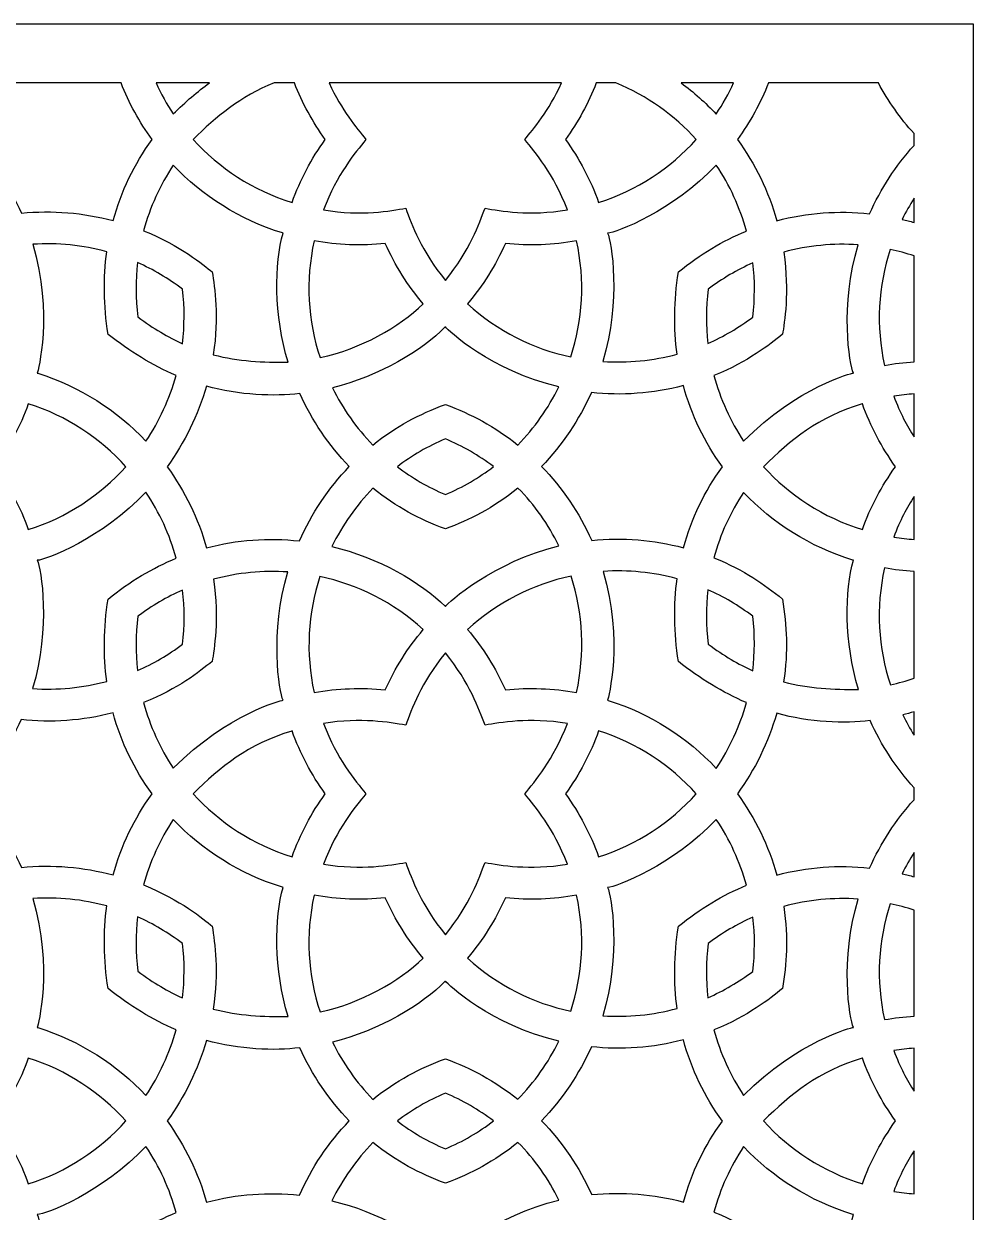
# Model space of a CAD drawing. Header units: millimetres. Extents: x -64 to 64, y -64 to 64.
# Drawn here: x 8.5 to 63.5, y -5.3 to 63.5 of the extents above; entities that cross this region are included whole.
import ezdxf

# ---------------------------------------------------------------- set-up
doc = ezdxf.new("R2010")
doc.units = ezdxf.units.MM
doc.header["$MEASUREMENT"] = 0
doc.layers.add('layer 1', color=7, linetype='Continuous')

msp = doc.modelspace()

# ---------------------------------------------------------------- linework, layer by layer
at = {"layer": 'layer 1', "color": 250}
for points, knots in [([(-63.5, 63.5), (-63.5, 63.5), (-63.5, -63.5), (-63.5, -63.5), (-63.5, -63.5), (-63.5, -63.5), (63.5, -63.5), (63.5, -63.5), (63.5, -63.5), (63.5, -63.5), (63.5, 63.5), (63.5, 63.5), (63.5, 63.5), (63.5, 63.5), (-63.5, 63.5), (-63.5, 63.5)], [0, 0, 0, 0, 0.2, 0.2, 0.2, 0.2, 0.4, 0.4, 0.4, 0.4, 0.6, 0.6, 0.6, 0.6, 1, 1, 1, 1]), ([(14.1803, 60.0749), (14.6339, 58.9054), (15.2368, 57.8111), (15.9734, 56.7972), (15.9734, 56.7972), (14.9391, 55.3724), (14.1785, 53.8074), (13.7195, 52.1102), (13.7195, 52.1102), (12.0004, 52.5657), (10.197, 52.7216), (8.4074, 52.5385), (8.4074, 52.5385), (7.6969, 54.1345), (6.7088, 55.578), (5.5065, 56.8127), (5.5065, 56.8127), (6.4467, 57.7906), (7.2429, 58.8899), (7.8818, 60.0749), (7.8818, 60.0749), (7.8818, 60.0749), (14.1803, 60.0749), (14.1803, 60.0749)], [0, 0, 0, 0, 0.1428571, 0.1428571, 0.1428571, 0.1428571, 0.2857143, 0.2857143, 0.2857143, 0.2857143, 0.4285714, 0.4285714, 0.4285714, 0.4285714, 0.5714286, 0.5714286, 0.5714286, 0.5714286, 0.7142857, 0.7142857, 0.7142857, 0.7142857, 1, 1, 1, 1]), ([(19.292, 60.0749), (18.6175, 59.5852), (17.9084, 58.9943), (17.2011, 58.2803), (17.2011, 58.2803), (16.8212, 58.849), (16.4888, 59.4501), (16.2045, 60.0749), (16.2045, 60.0749), (16.2045, 60.0749), (19.292, 60.0749), (19.292, 60.0749)], [0, 0, 0, 0, 0.25, 0.25, 0.25, 0.25, 0.5, 0.5, 0.5, 0.5, 1, 1, 1, 1]), ([(24.214, 60.0749), (24.6694, 58.9104), (25.2617, 57.8129), (25.9965, 56.8025), (25.9965, 56.8025), (25.1866, 55.6842), (24.5428, 54.4664), (24.0732, 53.1583), (24.0732, 53.1583), (21.8027, 53.8688), (19.8572, 55.1466), (18.3554, 56.8025), (18.3554, 56.8025), (19.6843, 58.1314), (21.0749, 59.2924), (23.0339, 60.0749), (23.0339, 60.0749), (23.0339, 60.0749), (24.214, 60.0749), (24.214, 60.0749)], [0, 0, 0, 0, 0.1666667, 0.1666667, 0.1666667, 0.1666667, 0.3333333, 0.3333333, 0.3333333, 0.3333333, 0.5, 0.5, 0.5, 0.5, 0.6666667, 0.6666667, 0.6666667, 0.6666667, 1, 1, 1, 1]), ([(39.6723, 60.0749), (38.9206, 58.4327), (38.0474, 57.4223), (37.5423, 56.7972), (37.5423, 56.7972), (38.1466, 56.049), (39.1996, 54.8467), (40.0082, 52.7283), (40.0082, 52.7283), (37.7698, 52.3621), (36.1498, 52.6789), (35.2421, 52.8211), (35.2421, 52.8211), (34.9014, 51.9374), (34.3722, 50.3908), (32.9491, 48.6495), (32.9491, 48.6495), (31.545, 50.3583), (31.0176, 51.8721), (30.6511, 52.8211), (30.6511, 52.8211), (29.7811, 52.6838), (28.1404, 52.3586), (25.8904, 52.7283), (25.8904, 52.7283), (26.6728, 54.8023), (27.7209, 56.0165), (28.351, 56.7972), (28.351, 56.7972), (27.7964, 57.4908), (26.9505, 58.4772), (26.2241, 60.0749), (26.2241, 60.0749), (26.2241, 60.0749), (39.6723, 60.0749), (39.6723, 60.0749)], [0, 0, 0, 0, 0.1, 0.1, 0.1, 0.1, 0.2, 0.2, 0.2, 0.2, 0.3, 0.3, 0.3, 0.3, 0.4, 0.4, 0.4, 0.4, 0.5, 0.5, 0.5, 0.5, 0.6, 0.6, 0.6, 0.6, 0.7, 0.7, 0.7, 0.7, 0.8, 0.8, 0.8, 0.8, 1, 1, 1, 1]), ([(41.681, 60.0749), (41.681, 60.0749), (42.8233, 60.0749), (42.8233, 60.0749), (42.8233, 60.0749), (44.6267, 59.3351), (46.2058, 58.2016), (47.4694, 56.8025), (47.4694, 56.8025), (45.9761, 55.143), (44.0443, 53.8586), (41.8197, 53.1583), (41.8197, 53.1583), (41.3508, 54.4664), (40.7067, 55.6842), (39.8967, 56.8025), (39.8967, 56.8025), (40.6315, 57.8129), (41.2274, 58.9104), (41.681, 60.0749)], [0, 0, 0, 0, 0.1666667, 0.1666667, 0.1666667, 0.1666667, 0.3333333, 0.3333333, 0.3333333, 0.3333333, 0.5, 0.5, 0.5, 0.5, 0.6666667, 0.6666667, 0.6666667, 0.6666667, 1, 1, 1, 1]), ([(49.6341, 60.0749), (49.3444, 59.4501), (49.0072, 58.8472), (48.6237, 58.275), (48.6237, 58.275), (48.0053, 58.9347), (47.3237, 59.5372), (46.5892, 60.0749), (46.5892, 60.0749), (46.5892, 60.0749), (49.6341, 60.0749), (49.6341, 60.0749)], [0, 0, 0, 0, 0.25, 0.25, 0.25, 0.25, 0.5, 0.5, 0.5, 0.5, 1, 1, 1, 1]), ([(60.0749, 56.4564), (59.0134, 55.2817), (58.1452, 53.9461), (57.5045, 52.506), (57.5045, 52.506), (55.7029, 52.6958), (53.8963, 52.5727), (52.136, 52.1018), (52.136, 52.1018), (51.6565, 53.7954), (50.8773, 55.3879), (49.8514, 56.8025), (49.8514, 56.8025), (50.5845, 57.8111), (51.1905, 58.9121), (51.6513, 60.0749), (51.6513, 60.0749), (51.6513, 60.0749), (58.0115, 60.0749), (58.0115, 60.0749), (58.0115, 60.0749), (58.5784, 59.0236), (59.2702, 58.039), (60.0749, 57.1482), (60.0749, 57.1482), (60.0749, 57.1482), (60.0749, 56.4564), (60.0749, 56.4564)], [0, 0, 0, 0, 0.125, 0.125, 0.125, 0.125, 0.25, 0.25, 0.25, 0.25, 0.375, 0.375, 0.375, 0.375, 0.5, 0.5, 0.5, 0.5, 0.625, 0.625, 0.625, 0.625, 0.75, 0.75, 0.75, 0.75, 1, 1, 1, 1]), ([(23.8421, 43.9092), (22.3933, 43.9092), (20.9927, 43.9536), (19.5128, 44.3459), (19.5128, 44.3459), (19.8589, 46.5882), (19.589, 48.2046), (19.4564, 49.1405), (19.4564, 49.1405), (18.9322, 49.554), (17.6329, 50.6578), (15.4852, 51.5246), (15.4852, 51.5246), (15.8482, 52.8842), (16.4289, 54.1567), (17.2011, 55.3141), (17.2011, 55.3141), (18.8828, 53.5351), (21.0337, 52.1631), (23.5218, 51.3927), (23.5218, 51.3927), (23.5324, 51.3842), (23.5409, 51.3842), (23.5546, 51.3842), (23.5546, 51.3842), (23.0597, 49.6545), (23.0135, 46.6422), (23.8421, 43.9092)], [0, 0, 0, 0, 0.125, 0.125, 0.125, 0.125, 0.25, 0.25, 0.25, 0.25, 0.375, 0.375, 0.375, 0.375, 0.5, 0.5, 0.5, 0.5, 0.625, 0.625, 0.625, 0.625, 0.75, 0.75, 0.75, 0.75, 1, 1, 1, 1]), ([(46.4368, 49.1374), (46.1712, 47.4557), (46.156, 45.8682), (46.3578, 44.3784), (46.3578, 44.3784), (44.9538, 43.9999), (43.5017, 43.8612), (42.0649, 43.9586), (42.0649, 43.9586), (43.1197, 47.4574), (42.5718, 50.9199), (42.3386, 51.3842), (42.3386, 51.3842), (42.8011, 51.3842), (46.125, 52.6669), (48.6237, 55.323), (48.6237, 55.323), (49.4062, 54.1602), (50.0006, 52.8687), (50.3756, 51.5056), (50.3756, 51.5056), (49.0142, 50.9457), (47.692, 50.1615), (46.4368, 49.1374)], [0, 0, 0, 0, 0.1428571, 0.1428571, 0.1428571, 0.1428571, 0.2857143, 0.2857143, 0.2857143, 0.2857143, 0.4285714, 0.4285714, 0.4285714, 0.4285714, 0.5714286, 0.5714286, 0.5714286, 0.5714286, 0.7142857, 0.7142857, 0.7142857, 0.7142857, 1, 1, 1, 1]), ([(60.0749, 52.0009), (59.8491, 52.0658), (59.6212, 52.1275), (59.3919, 52.1822), (59.3919, 52.1822), (59.5955, 52.6016), (59.8269, 53.0077), (60.0749, 53.4031), (60.0749, 53.4031), (60.0749, 53.4031), (60.0749, 52.0009), (60.0749, 52.0009)], [0, 0, 0, 0, 0.25, 0.25, 0.25, 0.25, 0.5, 0.5, 0.5, 0.5, 1, 1, 1, 1]), ([(25.6949, 44.178), (24.9964, 46.3134), (24.8423, 48.6406), (25.3527, 50.939), (25.3527, 50.939), (26.7053, 50.6942), (28.0959, 50.6374), (29.4728, 50.7813), (29.4728, 50.7813), (30.0344, 49.5159), (30.7658, 48.3531), (31.665, 47.2962), (31.665, 47.2962), (30.257, 45.9299), (28.0719, 44.6899), (25.6949, 44.178)], [0, 0, 0, 0, 0.2, 0.2, 0.2, 0.2, 0.4, 0.4, 0.4, 0.4, 0.6, 0.6, 0.6, 0.6, 1, 1, 1, 1]), ([(40.2117, 44.2242), (38.0284, 44.6867), (35.953, 45.7158), (34.2286, 47.2962), (34.2286, 47.2962), (35.1275, 48.3531), (35.8588, 49.5159), (36.4204, 50.7813), (36.4204, 50.7813), (37.7973, 50.6374), (39.188, 50.6942), (40.5405, 50.939), (40.5405, 50.939), (41.046, 48.6593), (40.8968, 46.3462), (40.2117, 44.2242)], [0, 0, 0, 0, 0.2, 0.2, 0.2, 0.2, 0.4, 0.4, 0.4, 0.4, 0.6, 0.6, 0.6, 0.6, 1, 1, 1, 1]), ([(13.4232, 45.5256), (14.6907, 44.541), (15.9837, 43.7346), (17.362, 43.1454), (17.362, 43.1454), (16.9855, 41.7872), (16.3946, 40.5028), (15.6136, 39.3435), (15.6136, 39.3435), (13.9404, 41.1279), (11.8032, 42.5101), (9.3613, 43.2738), (9.3613, 43.2738), (9.3528, 43.2823), (9.3426, 43.2876), (9.3289, 43.2876), (9.3289, 43.2876), (9.3613, 43.3525), (10.2637, 46.7723), (9.0738, 50.74), (9.0738, 50.74), (10.5174, 50.8328), (11.9592, 50.6924), (13.3533, 50.3103), (13.3533, 50.3103), (13.1459, 48.8068), (13.1614, 47.2108), (13.4232, 45.5256)], [0, 0, 0, 0, 0.125, 0.125, 0.125, 0.125, 0.25, 0.25, 0.25, 0.25, 0.375, 0.375, 0.375, 0.375, 0.5, 0.5, 0.5, 0.5, 0.625, 0.625, 0.625, 0.625, 0.75, 0.75, 0.75, 0.75, 1, 1, 1, 1]), ([(52.5297, 50.2846), (53.9358, 50.6667), (55.3949, 50.8071), (56.8367, 50.7076), (56.8367, 50.7076), (55.7851, 47.2228), (56.3263, 43.7515), (56.5644, 43.2876), (56.5644, 43.2876), (56.4995, 43.2876), (53.3467, 42.5101), (50.2095, 39.3488), (50.2095, 39.3488), (49.4386, 40.5028), (48.8583, 41.7872), (48.4953, 43.1472), (48.4953, 43.1472), (50.5072, 43.9582), (51.6851, 44.9164), (52.4648, 45.5309), (52.4648, 45.5309), (52.5639, 46.2104), (52.8821, 47.9485), (52.5297, 50.2846)], [0, 0, 0, 0, 0.1428571, 0.1428571, 0.1428571, 0.1428571, 0.2857143, 0.2857143, 0.2857143, 0.2857143, 0.4285714, 0.4285714, 0.4285714, 0.4285714, 0.5714286, 0.5714286, 0.5714286, 0.5714286, 0.7142857, 0.7142857, 0.7142857, 0.7142857, 1, 1, 1, 1]), ([(60.0749, 43.9346), (59.5013, 43.899), (58.9294, 43.8337), (58.3625, 43.7328), (58.3625, 43.7328), (57.8573, 46.0086), (58.0048, 48.3203), (58.6913, 50.444), (58.6913, 50.444), (59.1587, 50.3446), (59.6212, 50.2179), (60.0749, 50.0673), (60.0749, 50.0673), (60.0749, 50.0673), (60.0749, 43.9346), (60.0749, 43.9346)], [0, 0, 0, 0, 0.2, 0.2, 0.2, 0.2, 0.4, 0.4, 0.4, 0.4, 0.6, 0.6, 0.6, 0.6, 1, 1, 1, 1]), ([(17.7271, 48.1439), (17.8622, 47.0789), (17.8569, 46.0188), (17.7285, 44.9862), (17.7285, 44.9862), (16.9118, 45.3598), (16.0588, 45.8597), (15.1529, 46.531), (15.1529, 46.531), (15.0213, 47.613), (15.0213, 48.6646), (15.1359, 49.6785), (15.1359, 49.6785), (16.0366, 49.2795), (16.9048, 48.7708), (17.7271, 48.1439)], [0, 0, 0, 0, 0.2, 0.2, 0.2, 0.2, 0.4, 0.4, 0.4, 0.4, 0.6, 0.6, 0.6, 0.6, 1, 1, 1, 1]), ([(50.7369, 46.5275), (49.9216, 45.9077), (49.0499, 45.4007), (48.1425, 45.0035), (48.1425, 45.0035), (48.0261, 46.0259), (48.0261, 47.0757), (48.1612, 48.1408), (48.1612, 48.1408), (48.9712, 48.7571), (49.8394, 49.2605), (50.7418, 49.6581), (50.7418, 49.6581), (50.867, 48.6339), (50.8702, 47.5841), (50.7369, 46.5275)], [0, 0, 0, 0, 0.2, 0.2, 0.2, 0.2, 0.4, 0.4, 0.4, 0.4, 0.6, 0.6, 0.6, 0.6, 1, 1, 1, 1]), ([(39.5115, 42.4861), (38.9086, 41.2514), (38.1088, 40.1144), (37.1447, 39.1227), (37.1447, 39.1227), (35.7773, 40.2131), (34.4526, 40.9078), (32.9491, 41.4704), (32.9491, 41.4704), (31.4385, 40.9138), (30.1029, 40.2068), (28.7517, 39.1209), (28.7517, 39.1209), (27.7996, 40.0988), (27.0087, 41.2189), (26.4093, 42.4346), (26.4093, 42.4346), (29.1183, 43.089), (31.6459, 44.6267), (32.9251, 45.9384), (32.9251, 45.9384), (32.9304, 45.9384), (32.9389, 45.9437), (32.9442, 45.9468), (32.9442, 45.9468), (32.9442, 45.9521), (32.9491, 45.9521), (32.9491, 45.9574), (32.9491, 45.9574), (33.0556, 45.786), (35.603, 43.4015), (39.5115, 42.4861)], [0, 0, 0, 0, 0.1111111, 0.1111111, 0.1111111, 0.1111111, 0.2222222, 0.2222222, 0.2222222, 0.2222222, 0.3333333, 0.3333333, 0.3333333, 0.3333333, 0.4444444, 0.4444444, 0.4444444, 0.4444444, 0.5555556, 0.5555556, 0.5555556, 0.5555556, 0.6666667, 0.6666667, 0.6666667, 0.6666667, 0.7777778, 0.7777778, 0.7777778, 0.7777778, 1, 1, 1, 1]), ([(27.3886, 37.8707), (26.1779, 36.6155), (25.2003, 35.1582), (24.4962, 33.5742), (24.4962, 33.5742), (22.6949, 33.7644), (20.8883, 33.6412), (19.1276, 33.1699), (19.1276, 33.1699), (18.6464, 34.8636), (17.8689, 36.4564), (16.8416, 37.8693), (16.8416, 37.8693), (17.8604, 39.2716), (18.6344, 40.8488), (19.1139, 42.527), (19.1139, 42.527), (21.0086, 42.0014), (23.0657, 41.9164), (24.5237, 42.1058), (24.5237, 42.1058), (25.2243, 40.5458), (26.1934, 39.1107), (27.3886, 37.8707)], [0, 0, 0, 0, 0.1428571, 0.1428571, 0.1428571, 0.1428571, 0.2857143, 0.2857143, 0.2857143, 0.2857143, 0.4285714, 0.4285714, 0.4285714, 0.4285714, 0.5714286, 0.5714286, 0.5714286, 0.5714286, 0.7142857, 0.7142857, 0.7142857, 0.7142857, 1, 1, 1, 1]), ([(41.4158, 33.6067), (40.7067, 35.203), (39.7185, 36.6466), (38.5166, 37.8813), (38.5166, 37.8813), (39.7203, 39.1347), (40.6964, 40.5867), (41.3971, 42.1658), (41.3971, 42.1658), (43.1264, 41.9654), (44.9471, 42.0956), (46.7244, 42.5612), (46.7244, 42.5612), (47.1869, 40.8471), (47.9573, 39.2786), (48.9814, 37.8658), (48.9814, 37.8658), (47.9489, 36.4409), (47.1886, 34.876), (46.7279, 33.1788), (46.7279, 33.1788), (45.0102, 33.6342), (43.2072, 33.7901), (41.4158, 33.6067)], [0, 0, 0, 0, 0.1428571, 0.1428571, 0.1428571, 0.1428571, 0.2857143, 0.2857143, 0.2857143, 0.2857143, 0.4285714, 0.4285714, 0.4285714, 0.4285714, 0.5714286, 0.5714286, 0.5714286, 0.5714286, 0.7142857, 0.7142857, 0.7142857, 0.7142857, 1, 1, 1, 1]), ([(60.0749, 39.5937), (59.6727, 40.2223), (59.26, 40.9893), (58.9001, 41.9432), (58.9001, 41.9432), (59.3129, 42.0116), (59.7052, 42.0561), (60.0749, 42.0818), (60.0749, 42.0818), (60.0749, 42.0818), (60.0749, 39.5937), (60.0749, 39.5937)], [0, 0, 0, 0, 0.25, 0.25, 0.25, 0.25, 0.5, 0.5, 0.5, 0.5, 1, 1, 1, 1]), ([(14.4593, 37.8693), (12.9678, 36.2112), (11.0345, 34.9271), (8.8099, 34.2265), (8.8099, 34.2265), (8.3425, 35.535), (7.6983, 36.7524), (6.8869, 37.8693), (6.8869, 37.8693), (7.6983, 38.9872), (8.3425, 40.205), (8.8099, 41.5082), (8.8099, 41.5082), (11.0345, 40.8079), (12.9678, 39.5252), (14.4593, 37.8693)], [0, 0, 0, 0, 0.2, 0.2, 0.2, 0.2, 0.4, 0.4, 0.4, 0.4, 0.6, 0.6, 0.6, 0.6, 1, 1, 1, 1]), ([(51.3637, 37.8693), (52.9153, 39.4208), (54.549, 40.7462), (57.0731, 41.5029), (57.0731, 41.5029), (57.0731, 41.5029), (57.0731, 41.5082), (57.0731, 41.5082), (57.0731, 41.5082), (57.078, 41.5082), (57.078, 41.5082), (57.0833, 41.5082), (57.0833, 41.5082), (57.556, 40.205), (58.1946, 38.9872), (59.0063, 37.8693), (59.0063, 37.8693), (58.1946, 36.7524), (57.5508, 35.535), (57.0833, 34.2265), (57.0833, 34.2265), (54.8125, 34.9356), (52.8655, 36.2148), (51.3637, 37.8693)], [0, 0, 0, 0, 0.1428571, 0.1428571, 0.1428571, 0.1428571, 0.2857143, 0.2857143, 0.2857143, 0.2857143, 0.4285714, 0.4285714, 0.4285714, 0.4285714, 0.5714286, 0.5714286, 0.5714286, 0.5714286, 0.7142857, 0.7142857, 0.7142857, 0.7142857, 1, 1, 1, 1]), ([(30.1681, 37.8675), (31.0106, 38.5078), (31.9405, 39.0543), (32.9491, 39.479), (32.9491, 39.479), (33.9492, 39.0596), (34.8827, 38.5163), (35.7336, 37.8725), (35.7336, 37.8725), (34.8911, 37.2286), (33.9594, 36.6808), (32.9491, 36.2578), (32.9491, 36.2578), (31.9405, 36.6808), (31.0106, 37.2251), (30.1681, 37.8675)], [0, 0, 0, 0, 0.2, 0.2, 0.2, 0.2, 0.4, 0.4, 0.4, 0.4, 0.6, 0.6, 0.6, 0.6, 1, 1, 1, 1]), ([(32.9491, 34.2642), (34.3634, 34.8153), (35.65, 35.4178), (37.1517, 36.6275), (37.1517, 36.6275), (38.1071, 35.6531), (38.9103, 34.5281), (39.5168, 33.2863), (39.5168, 33.2863), (35.7886, 32.3981), (33.0648, 29.9861), (32.9491, 29.7776), (32.9491, 29.7776), (31.5415, 31.1767), (29.0738, 32.6189), (26.3818, 33.249), (26.3818, 33.249), (26.9864, 34.4872), (27.788, 35.6256), (28.757, 36.619), (28.757, 36.619), (30.1392, 35.5067), (31.4085, 34.8559), (32.9491, 34.2642)], [0, 0, 0, 0, 0.1428571, 0.1428571, 0.1428571, 0.1428571, 0.2857143, 0.2857143, 0.2857143, 0.2857143, 0.4285714, 0.4285714, 0.4285714, 0.4285714, 0.5714286, 0.5714286, 0.5714286, 0.5714286, 0.7142857, 0.7142857, 0.7142857, 0.7142857, 1, 1, 1, 1]), ([(9.3289, 32.4524), (9.7928, 32.4524), (13.1152, 33.7351), (15.6136, 36.3911), (15.6136, 36.3911), (16.3978, 35.2287), (16.9922, 33.9372), (17.3673, 32.5741), (17.3673, 32.5741), (16.0059, 32.0142), (14.6837, 31.2297), (13.4285, 30.2041), (13.4285, 30.2041), (13.1632, 28.5242), (13.1459, 26.9367), (13.3481, 25.4469), (13.3481, 25.4469), (11.9454, 25.0684), (10.4934, 24.928), (9.0565, 25.0271), (9.0565, 25.0271), (10.1113, 28.526), (9.5617, 31.9885), (9.3289, 32.4524)], [0, 0, 0, 0, 0.1428571, 0.1428571, 0.1428571, 0.1428571, 0.2857143, 0.2857143, 0.2857143, 0.2857143, 0.4285714, 0.4285714, 0.4285714, 0.4285714, 0.5714286, 0.5714286, 0.5714286, 0.5714286, 0.7142857, 0.7142857, 0.7142857, 0.7142857, 1, 1, 1, 1]), ([(52.4648, 30.2091), (51.3793, 31.0642), (50.2962, 31.8661), (48.4953, 32.5928), (48.4953, 32.5928), (48.8583, 33.9527), (49.4372, 35.2252), (50.2095, 36.3827), (50.2095, 36.3827), (51.8929, 34.6036), (54.0438, 33.2299), (56.5319, 32.4612), (56.5319, 32.4612), (56.5404, 32.4524), (56.5506, 32.4524), (56.5644, 32.4524), (56.5644, 32.4524), (56.0677, 30.7231), (56.0215, 27.7107), (56.8523, 24.9774), (56.8523, 24.9774), (55.4016, 24.9774), (54.0008, 25.0222), (52.523, 25.4141), (52.523, 25.4141), (52.8045, 27.2535), (52.699, 28.6015), (52.4648, 30.2091)], [0, 0, 0, 0, 0.125, 0.125, 0.125, 0.125, 0.25, 0.25, 0.25, 0.25, 0.375, 0.375, 0.375, 0.375, 0.5, 0.5, 0.5, 0.5, 0.625, 0.625, 0.625, 0.625, 0.75, 0.75, 0.75, 0.75, 1, 1, 1, 1]), ([(60.0749, 33.6582), (59.7052, 33.6839), (59.3129, 33.7284), (58.9001, 33.7968), (58.9001, 33.7968), (59.2582, 34.7454), (59.671, 35.5127), (60.0749, 36.1428), (60.0749, 36.1428), (60.0749, 36.1428), (60.0749, 33.6582), (60.0749, 33.6582)], [0, 0, 0, 0, 0.25, 0.25, 0.25, 0.25, 0.5, 0.5, 0.5, 0.5, 1, 1, 1, 1]), ([(19.5199, 31.3531), (20.9275, 31.7334), (22.3848, 31.8752), (23.8284, 31.7761), (23.8284, 31.7761), (22.7771, 28.291), (23.3165, 24.82), (23.5546, 24.3558), (23.5546, 24.3558), (23.4911, 24.3558), (20.3366, 23.5783), (17.2011, 20.417), (17.2011, 20.417), (16.4289, 21.5713), (15.8482, 22.854), (15.4852, 24.2154), (15.4852, 24.2154), (17.4988, 25.0275), (18.6835, 25.9902), (19.4564, 26.5991), (19.4564, 26.5991), (19.5552, 27.2965), (19.8727, 29.0117), (19.5199, 31.3531)], [0, 0, 0, 0, 0.1428571, 0.1428571, 0.1428571, 0.1428571, 0.2857143, 0.2857143, 0.2857143, 0.2857143, 0.4285714, 0.4285714, 0.4285714, 0.4285714, 0.5714286, 0.5714286, 0.5714286, 0.5714286, 0.7142857, 0.7142857, 0.7142857, 0.7142857, 1, 1, 1, 1]), ([(42.3714, 24.3424), (42.3609, 24.3508), (42.3524, 24.3558), (42.3386, 24.3558), (42.3386, 24.3558), (42.3714, 24.421), (43.2738, 27.8409), (42.0836, 31.8086), (42.0836, 31.8086), (43.5257, 31.9013), (44.9675, 31.7606), (46.3614, 31.3789), (46.3614, 31.3789), (46.156, 29.8753), (46.1698, 28.2794), (46.4333, 26.5942), (46.4333, 26.5942), (47.7005, 25.6078), (48.9917, 24.8027), (50.3703, 24.2136), (50.3703, 24.2136), (49.9953, 22.8558), (49.4026, 21.5713), (48.6237, 20.4121), (48.6237, 20.4121), (46.9505, 22.1964), (44.8134, 23.5768), (42.3714, 24.3424)], [0, 0, 0, 0, 0.125, 0.125, 0.125, 0.125, 0.25, 0.25, 0.25, 0.25, 0.375, 0.375, 0.375, 0.375, 0.5, 0.5, 0.5, 0.5, 0.625, 0.625, 0.625, 0.625, 0.75, 0.75, 0.75, 0.75, 1, 1, 1, 1]), ([(60.0749, 25.6265), (59.6297, 25.4758), (59.1707, 25.3457), (58.705, 25.2448), (58.705, 25.2448), (58.0048, 27.3819), (57.8524, 29.7092), (58.3625, 32.0072), (58.3625, 32.0072), (58.9276, 31.9045), (59.4995, 31.8378), (60.0749, 31.8019), (60.0749, 31.8019), (60.0749, 31.8019), (60.0749, 25.6265), (60.0749, 25.6265)], [0, 0, 0, 0, 0.2, 0.2, 0.2, 0.2, 0.4, 0.4, 0.4, 0.4, 0.6, 0.6, 0.6, 0.6, 1, 1, 1, 1]), ([(31.665, 28.4385), (30.771, 27.3868), (30.0344, 26.2192), (29.4728, 24.9537), (29.4728, 24.9537), (28.1012, 25.0973), (26.7106, 25.0426), (25.3527, 24.801), (25.3527, 24.801), (24.8476, 27.0771), (24.9964, 29.3889), (25.6815, 31.5126), (25.6815, 31.5126), (27.8649, 31.0483), (29.9403, 30.0189), (31.665, 28.4385)], [0, 0, 0, 0, 0.2, 0.2, 0.2, 0.2, 0.4, 0.4, 0.4, 0.4, 0.6, 0.6, 0.6, 0.6, 1, 1, 1, 1]), ([(36.4204, 24.9537), (35.8588, 26.2192), (35.1222, 27.3921), (34.2286, 28.4438), (34.2286, 28.4438), (35.9152, 29.9865), (38.0009, 31.067), (40.2255, 31.5397), (40.2255, 31.5397), (40.9243, 29.3702), (41.0323, 27.0309), (40.5405, 24.801), (40.5405, 24.801), (39.1827, 25.0426), (37.792, 25.0973), (36.4204, 24.9537)], [0, 0, 0, 0, 0.2, 0.2, 0.2, 0.2, 0.4, 0.4, 0.4, 0.4, 0.6, 0.6, 0.6, 0.6, 1, 1, 1, 1]), ([(17.7271, 27.596), (16.9118, 26.9744), (16.0401, 26.4693), (15.1324, 26.0717), (15.1324, 26.0717), (15.016, 27.094), (15.016, 28.1439), (15.1529, 29.2089), (15.1529, 29.2089), (15.9628, 29.8256), (16.8296, 30.329), (17.732, 30.7245), (17.732, 30.7245), (17.8569, 29.7021), (17.8622, 28.6526), (17.7271, 27.596)], [0, 0, 0, 0, 0.2, 0.2, 0.2, 0.2, 0.4, 0.4, 0.4, 0.4, 0.6, 0.6, 0.6, 0.6, 1, 1, 1, 1]), ([(48.1612, 27.5992), (48.031, 28.6815), (48.031, 29.7332), (48.1457, 30.7471), (48.1457, 30.7471), (49.0467, 30.3481), (49.9149, 29.8394), (50.7369, 29.2125), (50.7369, 29.2125), (50.872, 28.1457), (50.8653, 27.0873), (50.7386, 26.0548), (50.7386, 26.0548), (49.9198, 26.428), (49.0672, 26.9279), (48.1612, 27.5992)], [0, 0, 0, 0, 0.2, 0.2, 0.2, 0.2, 0.4, 0.4, 0.4, 0.4, 0.6, 0.6, 0.6, 0.6, 1, 1, 1, 1]), ([(35.2421, 14.9578), (34.9014, 14.0741), (34.3722, 12.5278), (32.9491, 10.7862), (32.9491, 10.7862), (31.545, 12.4933), (31.0176, 14.0092), (30.6511, 14.9578), (30.6511, 14.9578), (29.7811, 14.8209), (28.1404, 14.4953), (25.8904, 14.8654), (25.8904, 14.8654), (26.6728, 16.939), (27.7209, 18.1532), (28.351, 18.9343), (28.351, 18.9343), (27.7089, 19.7372), (26.6764, 20.931), (25.8904, 23.0117), (25.8904, 23.0117), (28.0959, 23.3729), (29.7074, 23.0628), (30.6511, 22.914), (30.6511, 22.914), (31.0039, 23.8301), (31.5228, 25.3474), (32.9491, 27.0909), (32.9491, 27.0909), (34.3637, 25.3527), (34.8809, 23.8506), (35.2421, 22.914), (35.2421, 22.914), (36.1241, 23.0526), (37.7698, 23.3779), (40.0082, 23.0117), (40.0082, 23.0117), (39.1982, 20.888), (38.1261, 19.655), (37.5423, 18.9343), (37.5423, 18.9343), (38.1466, 18.1857), (39.1996, 16.9838), (40.0082, 14.8654), (40.0082, 14.8654), (37.7698, 14.4971), (36.1498, 14.8138), (35.2421, 14.9578)], [0, 0, 0, 0, 0.0769231, 0.0769231, 0.0769231, 0.0769231, 0.1538462, 0.1538462, 0.1538462, 0.1538462, 0.2307692, 0.2307692, 0.2307692, 0.2307692, 0.3076923, 0.3076923, 0.3076923, 0.3076923, 0.3846154, 0.3846154, 0.3846154, 0.3846154, 0.4615385, 0.4615385, 0.4615385, 0.4615385, 0.5384615, 0.5384615, 0.5384615, 0.5384615, 0.6153846, 0.6153846, 0.6153846, 0.6153846, 0.6923077, 0.6923077, 0.6923077, 0.6923077, 0.7692308, 0.7692308, 0.7692308, 0.7692308, 0.8461538, 0.8461538, 0.8461538, 0.8461538, 1, 1, 1, 1]), ([(13.7146, 23.6298), (14.1785, 21.9139), (14.9475, 20.3468), (15.9734, 18.9343), (15.9734, 18.9343), (14.9391, 17.5094), (14.1785, 15.9441), (13.7195, 14.2469), (13.7195, 14.2469), (12.0004, 14.7027), (10.197, 14.8583), (8.4074, 14.6752), (8.4074, 14.6752), (7.6969, 16.2712), (6.7088, 17.7147), (5.5065, 18.9495), (5.5065, 18.9495), (6.712, 20.2032), (7.6867, 21.6553), (8.3887, 23.2343), (8.3887, 23.2343), (10.1166, 23.0339), (11.9387, 23.1623), (13.7146, 23.6298)], [0, 0, 0, 0, 0.1428571, 0.1428571, 0.1428571, 0.1428571, 0.2857143, 0.2857143, 0.2857143, 0.2857143, 0.4285714, 0.4285714, 0.4285714, 0.4285714, 0.5714286, 0.5714286, 0.5714286, 0.5714286, 0.7142857, 0.7142857, 0.7142857, 0.7142857, 1, 1, 1, 1]), ([(60.0749, 18.5935), (59.0134, 17.4188), (58.1452, 16.0828), (57.5045, 14.6427), (57.5045, 14.6427), (55.7029, 14.8329), (53.8963, 14.7094), (52.136, 14.2385), (52.136, 14.2385), (51.6565, 15.9322), (50.8773, 17.5232), (49.8514, 18.9375), (49.8514, 18.9375), (50.8688, 20.3401), (51.6428, 21.9174), (52.124, 23.5955), (52.124, 23.5955), (54.0205, 23.0685), (56.079, 22.9852), (57.5321, 23.1743), (57.5321, 23.1743), (58.1692, 21.7562), (59.0285, 20.4428), (60.0749, 19.2853), (60.0749, 19.2853), (60.0749, 19.2853), (60.0749, 18.5935), (60.0749, 18.5935)], [0, 0, 0, 0, 0.125, 0.125, 0.125, 0.125, 0.25, 0.25, 0.25, 0.25, 0.375, 0.375, 0.375, 0.375, 0.5, 0.5, 0.5, 0.5, 0.625, 0.625, 0.625, 0.625, 0.75, 0.75, 0.75, 0.75, 1, 1, 1, 1]), ([(60.0749, 22.3333), (59.8371, 22.7118), (59.6163, 23.1024), (59.4191, 23.5031), (59.4191, 23.5031), (59.6403, 23.556), (59.8576, 23.6178), (60.0749, 23.6813), (60.0749, 23.6813), (60.0749, 23.6813), (60.0749, 22.3333), (60.0749, 22.3333)], [0, 0, 0, 0, 0.25, 0.25, 0.25, 0.25, 0.5, 0.5, 0.5, 0.5, 1, 1, 1, 1]), ([(25.9965, 18.9375), (25.1866, 17.8209), (24.5428, 16.6017), (24.0732, 15.295), (24.0732, 15.295), (21.8027, 16.0041), (19.8572, 17.2833), (18.3554, 18.9375), (18.3554, 18.9375), (19.9069, 20.489), (21.5388, 21.8147), (24.0647, 22.5714), (24.0647, 22.5714), (24.0647, 22.5714), (24.0647, 22.5767), (24.0647, 22.5767), (24.0647, 22.5767), (24.07, 22.5767), (24.07, 22.5767), (24.0732, 22.5767), (24.0732, 22.5767), (24.5459, 21.2736), (25.1866, 20.0558), (25.9965, 18.9375)], [0, 0, 0, 0, 0.1428571, 0.1428571, 0.1428571, 0.1428571, 0.2857143, 0.2857143, 0.2857143, 0.2857143, 0.4285714, 0.4285714, 0.4285714, 0.4285714, 0.5714286, 0.5714286, 0.5714286, 0.5714286, 0.7142857, 0.7142857, 0.7142857, 0.7142857, 1, 1, 1, 1]), ([(39.8967, 18.9375), (40.7067, 20.0558), (41.3508, 21.2736), (41.8197, 22.5767), (41.8197, 22.5767), (44.0443, 21.8761), (45.9761, 20.5934), (47.4694, 18.9375), (47.4694, 18.9375), (45.9761, 17.2798), (44.0443, 15.9957), (41.8197, 15.295), (41.8197, 15.295), (41.3508, 16.6017), (40.7067, 17.8209), (39.8967, 18.9375)], [0, 0, 0, 0, 0.2, 0.2, 0.2, 0.2, 0.4, 0.4, 0.4, 0.4, 0.6, 0.6, 0.6, 0.6, 1, 1, 1, 1]), ([(23.8421, 6.0441), (22.3933, 6.0441), (20.9927, 6.0904), (19.5128, 6.4826), (19.5128, 6.4826), (19.8533, 8.6896), (19.5993, 10.2634), (19.4564, 11.2776), (19.4564, 11.2776), (18.9304, 11.6921), (17.6315, 12.7953), (15.4852, 13.6613), (15.4852, 13.6613), (15.8482, 15.0213), (16.4289, 16.2934), (17.2011, 17.4512), (17.2011, 17.4512), (18.8828, 15.67), (21.0337, 14.2984), (23.5218, 13.5294), (23.5218, 13.5294), (23.5324, 13.5209), (23.5409, 13.5209), (23.5546, 13.5209), (23.5546, 13.5209), (23.0597, 11.7912), (23.0135, 8.7792), (23.8421, 6.0441)], [0, 0, 0, 0, 0.125, 0.125, 0.125, 0.125, 0.25, 0.25, 0.25, 0.25, 0.375, 0.375, 0.375, 0.375, 0.5, 0.5, 0.5, 0.5, 0.625, 0.625, 0.625, 0.625, 0.75, 0.75, 0.75, 0.75, 1, 1, 1, 1]), ([(46.4368, 11.2723), (46.1712, 9.5924), (46.156, 8.0049), (46.3578, 6.5151), (46.3578, 6.5151), (44.9538, 6.1366), (43.5017, 5.9962), (42.0649, 6.0956), (42.0649, 6.0956), (43.1197, 9.5924), (42.5718, 13.057), (42.3386, 13.5209), (42.3386, 13.5209), (42.8011, 13.5209), (46.125, 14.8036), (48.6237, 17.4597), (48.6237, 17.4597), (49.4062, 16.2969), (50.0006, 15.0058), (50.3756, 13.6426), (50.3756, 13.6426), (49.0142, 13.0824), (47.692, 12.2982), (46.4368, 11.2723)], [0, 0, 0, 0, 0.1428571, 0.1428571, 0.1428571, 0.1428571, 0.2857143, 0.2857143, 0.2857143, 0.2857143, 0.4285714, 0.4285714, 0.4285714, 0.4285714, 0.5714286, 0.5714286, 0.5714286, 0.5714286, 0.7142857, 0.7142857, 0.7142857, 0.7142857, 1, 1, 1, 1]), ([(60.0749, 14.1376), (59.8491, 14.2025), (59.6212, 14.2642), (59.3919, 14.3171), (59.3919, 14.3171), (59.5955, 14.7369), (59.8269, 15.1444), (60.0749, 15.5399), (60.0749, 15.5399), (60.0749, 15.5399), (60.0749, 14.1376), (60.0749, 14.1376)], [0, 0, 0, 0, 0.25, 0.25, 0.25, 0.25, 0.5, 0.5, 0.5, 0.5, 1, 1, 1, 1]), ([(25.3527, 13.0757), (26.7053, 12.8291), (28.0959, 12.7744), (29.4728, 12.918), (29.4728, 12.918), (30.0344, 11.6526), (30.7658, 10.4898), (31.665, 9.4333), (31.665, 9.4333), (30.257, 8.0666), (28.0719, 6.827), (25.6949, 6.313), (25.6949, 6.313), (24.9964, 8.4504), (24.8423, 10.7774), (25.3527, 13.0757)], [0, 0, 0, 0, 0.2, 0.2, 0.2, 0.2, 0.4, 0.4, 0.4, 0.4, 0.6, 0.6, 0.6, 0.6, 1, 1, 1, 1]), ([(34.2286, 9.4333), (35.1275, 10.4898), (35.8588, 11.6526), (36.4204, 12.918), (36.4204, 12.918), (37.7973, 12.7744), (39.188, 12.8291), (40.5405, 13.0757), (40.5405, 13.0757), (41.046, 10.7946), (40.8968, 8.4829), (40.2117, 6.3592), (40.2117, 6.3592), (38.0284, 6.8234), (35.953, 7.8525), (34.2286, 9.4333)], [0, 0, 0, 0, 0.2, 0.2, 0.2, 0.2, 0.4, 0.4, 0.4, 0.4, 0.6, 0.6, 0.6, 0.6, 1, 1, 1, 1]), ([(13.4232, 7.6627), (14.6907, 6.676), (15.9837, 5.8713), (17.362, 5.2804), (17.362, 5.2804), (16.9855, 3.9243), (16.3946, 2.6398), (15.6136, 1.4806), (15.6136, 1.4806), (13.9404, 3.265), (11.8032, 4.645), (9.3613, 5.4106), (9.3613, 5.4106), (9.3528, 5.419), (9.3426, 5.4243), (9.3289, 5.4243), (9.3289, 5.4243), (9.3613, 5.4892), (10.2637, 8.9091), (9.0738, 12.8771), (9.0738, 12.8771), (10.5174, 12.9695), (11.9592, 12.8291), (13.3533, 12.4471), (13.3533, 12.4471), (13.1459, 10.9435), (13.1614, 9.3476), (13.4232, 7.6627)], [0, 0, 0, 0, 0.125, 0.125, 0.125, 0.125, 0.25, 0.25, 0.25, 0.25, 0.375, 0.375, 0.375, 0.375, 0.5, 0.5, 0.5, 0.5, 0.625, 0.625, 0.625, 0.625, 0.75, 0.75, 0.75, 0.75, 1, 1, 1, 1]), ([(52.5297, 12.4217), (53.9358, 12.8016), (55.3949, 12.9438), (56.8367, 12.8446), (56.8367, 12.8446), (55.7851, 9.3578), (56.3263, 5.8886), (56.5644, 5.4243), (56.5644, 5.4243), (56.4995, 5.4243), (53.3467, 4.6468), (50.2095, 1.4855), (50.2095, 1.4855), (49.4386, 2.6398), (48.8583, 3.9225), (48.4953, 5.2839), (48.4953, 5.2839), (50.5072, 6.0949), (51.6851, 7.0534), (52.4648, 7.6676), (52.4648, 7.6676), (52.6792, 9.1313), (52.8186, 10.5061), (52.5297, 12.4217)], [0, 0, 0, 0, 0.1428571, 0.1428571, 0.1428571, 0.1428571, 0.2857143, 0.2857143, 0.2857143, 0.2857143, 0.4285714, 0.4285714, 0.4285714, 0.4285714, 0.5714286, 0.5714286, 0.5714286, 0.5714286, 0.7142857, 0.7142857, 0.7142857, 0.7142857, 1, 1, 1, 1]), ([(60.0749, 6.0717), (59.5013, 6.0357), (58.9294, 5.969), (58.3625, 5.8695), (58.3625, 5.8695), (57.8573, 8.1453), (58.0048, 10.4574), (58.6913, 12.579), (58.6913, 12.579), (59.1587, 12.4816), (59.6212, 12.3546), (60.0749, 12.2022), (60.0749, 12.2022), (60.0749, 12.2022), (60.0749, 6.0717), (60.0749, 6.0717)], [0, 0, 0, 0, 0.2, 0.2, 0.2, 0.2, 0.4, 0.4, 0.4, 0.4, 0.6, 0.6, 0.6, 0.6, 1, 1, 1, 1]), ([(17.7271, 10.281), (17.8622, 9.2142), (17.8569, 8.1559), (17.7285, 7.1229), (17.7285, 7.1229), (16.9118, 7.4965), (16.0588, 7.9947), (15.1529, 8.6678), (15.1529, 8.6678), (15.0213, 9.7501), (15.0213, 10.8014), (15.1359, 11.8152), (15.1359, 11.8152), (16.0366, 11.4162), (16.9048, 10.9061), (17.7271, 10.281)], [0, 0, 0, 0, 0.2, 0.2, 0.2, 0.2, 0.4, 0.4, 0.4, 0.4, 0.6, 0.6, 0.6, 0.6, 1, 1, 1, 1]), ([(50.7369, 8.6625), (49.9216, 8.0426), (49.0499, 7.5375), (48.1425, 7.1402), (48.1425, 7.1402), (48.0261, 8.1626), (48.0261, 9.2124), (48.1612, 10.2757), (48.1612, 10.2757), (48.9712, 10.8941), (49.8394, 11.3975), (50.7418, 11.793), (50.7418, 11.793), (50.867, 10.7707), (50.8702, 9.7208), (50.7369, 8.6625)], [0, 0, 0, 0, 0.2, 0.2, 0.2, 0.2, 0.4, 0.4, 0.4, 0.4, 0.6, 0.6, 0.6, 0.6, 1, 1, 1, 1]), ([(37.1447, 1.2594), (35.7773, 2.3499), (34.4526, 3.0445), (32.9491, 3.6075), (32.9491, 3.6075), (31.4558, 3.0568), (30.1078, 2.3477), (28.7517, 1.2562), (28.7517, 1.2562), (27.7996, 2.2356), (27.0087, 3.3556), (26.4093, 4.5716), (26.4093, 4.5716), (29.1183, 5.2239), (31.6459, 6.7635), (32.9251, 8.0751), (32.9251, 8.0751), (32.9304, 8.0751), (32.9389, 8.0804), (32.9442, 8.0839), (32.9442, 8.0839), (32.9442, 8.0888), (32.9491, 8.0888), (32.9491, 8.0941), (32.9491, 8.0941), (33.0556, 7.9227), (35.603, 5.5383), (39.5115, 4.6228), (39.5115, 4.6228), (38.9086, 3.3881), (38.1088, 2.2511), (37.1447, 1.2594)], [0, 0, 0, 0, 0.1111111, 0.1111111, 0.1111111, 0.1111111, 0.2222222, 0.2222222, 0.2222222, 0.2222222, 0.3333333, 0.3333333, 0.3333333, 0.3333333, 0.4444444, 0.4444444, 0.4444444, 0.4444444, 0.5555556, 0.5555556, 0.5555556, 0.5555556, 0.6666667, 0.6666667, 0.6666667, 0.6666667, 0.7777778, 0.7777778, 0.7777778, 0.7777778, 1, 1, 1, 1]), ([(19.1276, -4.6948), (18.6464, -2.9993), (17.8689, -1.4086), (16.8416, 0.006), (16.8416, 0.006), (17.8604, 1.4086), (18.6344, 2.9856), (19.1139, 4.6641), (19.1139, 4.6641), (21.0086, 4.1381), (23.0657, 4.0531), (24.5237, 4.2425), (24.5237, 4.2425), (25.2243, 2.6825), (26.1934, 1.2457), (27.3886, 0.0078), (27.3886, 0.0078), (26.1779, -1.2492), (25.2003, -2.7047), (24.4962, -4.2891), (24.4962, -4.2891), (22.6949, -4.0989), (20.8883, -4.222), (19.1276, -4.6948)], [0, 0, 0, 0, 0.1428571, 0.1428571, 0.1428571, 0.1428571, 0.2857143, 0.2857143, 0.2857143, 0.2857143, 0.4285714, 0.4285714, 0.4285714, 0.4285714, 0.5714286, 0.5714286, 0.5714286, 0.5714286, 0.7142857, 0.7142857, 0.7142857, 0.7142857, 1, 1, 1, 1]), ([(41.4158, -4.2563), (40.7067, -2.6603), (39.7185, -1.2167), (38.5166, 0.018), (38.5166, 0.018), (39.7203, 1.2696), (40.6964, 2.7238), (41.3971, 4.3025), (41.3971, 4.3025), (43.1264, 4.1021), (44.9471, 4.2305), (46.7244, 4.6983), (46.7244, 4.6983), (47.1869, 2.9824), (47.9573, 1.4153), (48.9814, 0.0025), (48.9814, 0.0025), (47.9489, -1.422), (47.1886, -2.9873), (46.7279, -4.6845), (46.7279, -4.6845), (45.0102, -4.2291), (43.2072, -4.0749), (41.4158, -4.2563)], [0, 0, 0, 0, 0.1428571, 0.1428571, 0.1428571, 0.1428571, 0.2857143, 0.2857143, 0.2857143, 0.2857143, 0.4285714, 0.4285714, 0.4285714, 0.4285714, 0.5714286, 0.5714286, 0.5714286, 0.5714286, 0.7142857, 0.7142857, 0.7142857, 0.7142857, 1, 1, 1, 1]), ([(60.0749, 1.7286), (59.6727, 2.359), (59.26, 3.1246), (58.9001, 4.0799), (58.9001, 4.0799), (59.3129, 4.1483), (59.7052, 4.1914), (60.0749, 4.2189), (60.0749, 4.2189), (60.0749, 4.2189), (60.0749, 1.7286), (60.0749, 1.7286)], [0, 0, 0, 0, 0.25, 0.25, 0.25, 0.25, 0.5, 0.5, 0.5, 0.5, 1, 1, 1, 1]), ([(6.8869, 0.006), (7.6983, 1.1225), (8.3425, 2.3417), (8.8099, 3.6449), (8.8099, 3.6449), (11.0345, 2.9446), (12.9678, 1.6602), (14.4593, 0.006), (14.4593, 0.006), (12.9678, -1.6535), (11.0345, -2.9362), (8.8099, -3.6364), (8.8099, -3.6364), (8.3425, -2.3297), (7.6983, -1.1105), (6.8869, 0.006)], [0, 0, 0, 0, 0.2, 0.2, 0.2, 0.2, 0.4, 0.4, 0.4, 0.4, 0.6, 0.6, 0.6, 0.6, 1, 1, 1, 1]), ([(51.3637, 0.006), (52.9153, 1.5575), (54.549, 2.8829), (57.0731, 3.64), (57.0731, 3.64), (57.0731, 3.64), (57.0731, 3.6449), (57.0731, 3.6449), (57.0731, 3.6449), (57.078, 3.6449), (57.078, 3.6449), (57.0833, 3.6449), (57.0833, 3.6449), (57.556, 2.3417), (58.1946, 1.1225), (59.0063, 0.006), (59.0063, 0.006), (58.1946, -1.1105), (57.5508, -2.3297), (57.0833, -3.6364), (57.0833, -3.6364), (54.8125, -2.9273), (52.8655, -1.6482), (51.3637, 0.006)], [0, 0, 0, 0, 0.1428571, 0.1428571, 0.1428571, 0.1428571, 0.2857143, 0.2857143, 0.2857143, 0.2857143, 0.4285714, 0.4285714, 0.4285714, 0.4285714, 0.5714286, 0.5714286, 0.5714286, 0.5714286, 0.7142857, 0.7142857, 0.7142857, 0.7142857, 1, 1, 1, 1]), ([(30.1681, 0.0042), (31.0106, 0.6449), (31.9405, 1.191), (32.9491, 1.614), (32.9491, 1.614), (33.9492, 1.1963), (34.8827, 0.6516), (35.7336, 0.0078), (35.7336, 0.0078), (34.8911, -0.6346), (33.9594, -1.1825), (32.9491, -1.6073), (32.9491, -1.6073), (31.9405, -1.1843), (31.0106, -0.6378), (30.1681, 0.0042)], [0, 0, 0, 0, 0.2, 0.2, 0.2, 0.2, 0.4, 0.4, 0.4, 0.4, 0.6, 0.6, 0.6, 0.6, 1, 1, 1, 1]), ([(32.9491, -8.0857), (31.5415, -6.6865), (29.0738, -5.2444), (26.3818, -4.6143), (26.3818, -4.6143), (26.9864, -3.3761), (27.788, -2.2373), (28.757, -1.2442), (28.757, -1.2442), (30.13, -2.3491), (31.435, -3.0254), (32.9491, -3.5987), (32.9491, -3.5987), (34.4759, -3.0117), (35.7484, -2.3657), (37.1517, -1.2354), (37.1517, -1.2354), (38.1071, -2.2098), (38.9103, -3.3352), (39.5168, -4.5766), (39.5168, -4.5766), (35.874, -5.4448), (33.1357, -7.7858), (32.9491, -8.0857)], [0, 0, 0, 0, 0.1428571, 0.1428571, 0.1428571, 0.1428571, 0.2857143, 0.2857143, 0.2857143, 0.2857143, 0.4285714, 0.4285714, 0.4285714, 0.4285714, 0.5714286, 0.5714286, 0.5714286, 0.5714286, 0.7142857, 0.7142857, 0.7142857, 0.7142857, 1, 1, 1, 1]), ([(13.3481, -12.4164), (11.9454, -12.7949), (10.4934, -12.9353), (9.0565, -12.8358), (9.0565, -12.8358), (10.1113, -9.3391), (9.5617, -5.8748), (9.3289, -5.4106), (9.3289, -5.4106), (9.7928, -5.4106), (13.1152, -4.1296), (15.6136, -1.4718), (15.6136, -1.4718), (16.3978, -2.6345), (16.9922, -3.9261), (17.3673, -5.2892), (17.3673, -5.2892), (16.0059, -5.8508), (14.6837, -6.6333), (13.4285, -7.6592), (13.4285, -7.6592), (13.1632, -9.3391), (13.1459, -10.9266), (13.3481, -12.4164)], [0, 0, 0, 0, 0.1428571, 0.1428571, 0.1428571, 0.1428571, 0.2857143, 0.2857143, 0.2857143, 0.2857143, 0.4285714, 0.4285714, 0.4285714, 0.4285714, 0.5714286, 0.5714286, 0.5714286, 0.5714286, 0.7142857, 0.7142857, 0.7142857, 0.7142857, 1, 1, 1, 1]), ([(52.4648, -7.6539), (51.9374, -7.2383), (50.6381, -6.1352), (48.4953, -5.2701), (48.4953, -5.2701), (48.8583, -3.9105), (49.4372, -2.6381), (50.2095, -1.4806), (50.2095, -1.4806), (51.8929, -3.2614), (54.0438, -4.633), (56.5319, -5.4021), (56.5319, -5.4021), (56.5404, -5.4106), (56.5506, -5.4106), (56.5644, -5.4106), (56.5644, -5.4106), (56.0677, -7.1402), (56.0215, -10.1526), (56.8523, -12.8873), (56.8523, -12.8873), (55.4016, -12.8873), (54.0008, -12.8411), (52.523, -12.4488), (52.523, -12.4488), (52.8045, -10.6098), (52.699, -9.2618), (52.4648, -7.6539)], [0, 0, 0, 0, 0.125, 0.125, 0.125, 0.125, 0.25, 0.25, 0.25, 0.25, 0.375, 0.375, 0.375, 0.375, 0.5, 0.5, 0.5, 0.5, 0.625, 0.625, 0.625, 0.625, 0.75, 0.75, 0.75, 0.75, 1, 1, 1, 1]), ([(60.0749, -4.2051), (59.7052, -4.1794), (59.3129, -4.1349), (58.9001, -4.0679), (58.9001, -4.0679), (59.2582, -3.1175), (59.671, -2.3506), (60.0749, -1.7201), (60.0749, -1.7201), (60.0749, -1.7201), (60.0749, -4.2051), (60.0749, -4.2051)], [0, 0, 0, 0, 0.25, 0.25, 0.25, 0.25, 0.5, 0.5, 0.5, 0.5, 1, 1, 1, 1])]:
    msp.add_open_spline(points, degree=3, knots=knots, dxfattribs=at)

doc.saveas('drawing.dxf')
